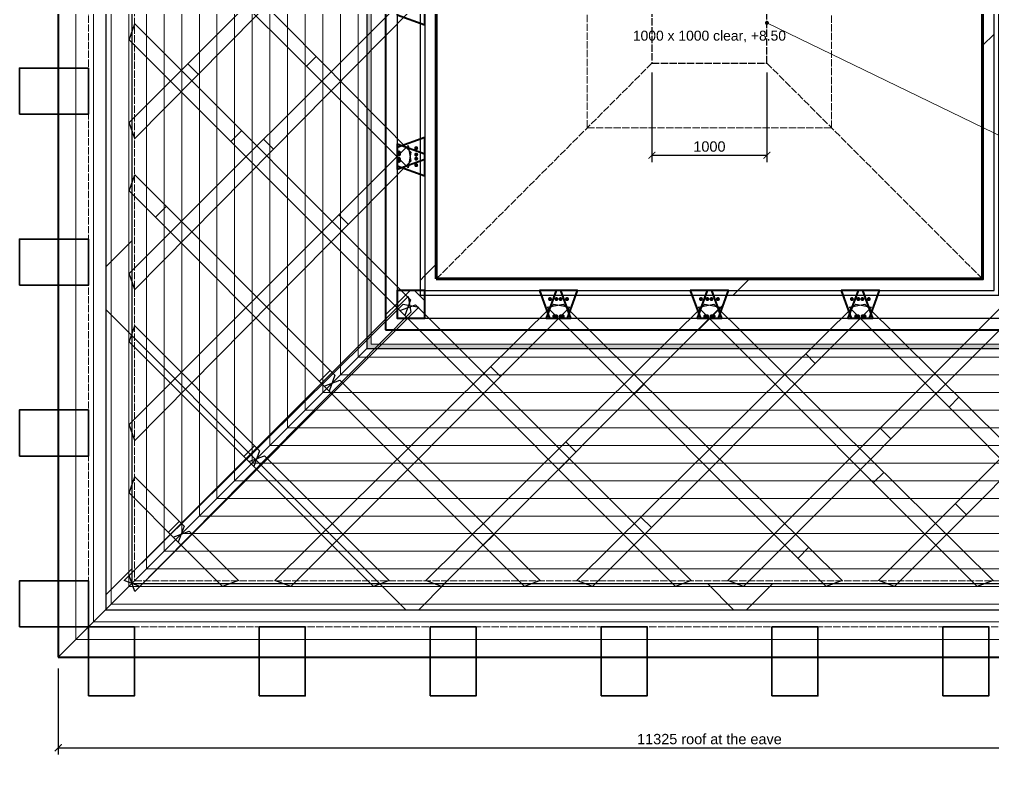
# Model space of a CAD drawing. Header units: millimetres. Extents: x 0 to 157867, y -2 to 14466.
# Drawn here: x 103487 to 111957, y -2 to 6613 of the extents above; entities that cross this region are included whole.
import ezdxf
from ezdxf.enums import TextEntityAlignment as Align

# ---------------------------------------------------------------- set-up
doc = ezdxf.new("R2010")
doc.units = ezdxf.units.MM
doc.linetypes.add('DASHED', pattern=[1.524, 1.27, -0.254])
for name, color, linetype, lineweight in [('ANNOTATION', 4, 'CONTINUOUS', 18), ('CLADDING', 7, 'Continuous', 9), ('DIMS', 3, 'CONTINUOUS', 18), ('HATCH-CAST', 7, 'CONTINUOUS', 9), ('HATCH-INSULATION', 7, 'Continuous', 9), ('HATCH-PRINTED', 7, 'CONTINUOUS', 9), ('HIDDEN-AXIS', 8, 'DASHED', 18), ('LINES', 7, 'CONTINUOUS', 25), ('OUTLINE-CUT', 7, 'CONTINUOUS', 50), ('OUTLINE-FINE', 7, 'CONTINUOUS', 25), ('TEXT', 7, 'CONTINUOUS', 18)]:
    doc.layers.add(name, color=color, linetype=linetype, lineweight=lineweight)
doc.styles.get("Standard").update_dxf_attribs({"font": 'arial.ttf'})
doc.dimstyles.new('PYR-1-50', dxfattribs={"dimscale": 50, "dimtxt": 1.8, "dimasz": 1.2, "dimexe": 1.2, "dimexo": 0.8, "dimgap": 0.6, "dimtad": 1, "dimdec": 0, "dimtxsty": 'Standard', "dimblk": 'ARCHTICK', "dimcen": 2.5, "dimclrd": 3, "dimclre": 3, "dimclrt": 7, "dimazin": 3, "dimtfac": 1, "dimtmove": 0, "dimatfit": 3})
pattern_1 = [(45, (0, 0), (-1425.35, 1425.35), [])]
pattern_2 = [(45, (0, 0), (-1425.35, 1425.35), []), (135, (0, 0), (-1425.35, -1425.35), [])]
pattern_3 = [(0, (0, 0), (442.9134, 885.827), [0, -885.827])]

# ---------------------------------------------------------------- blocks, each defined once
blk = doc.blocks.new('_ARCHTICK')
at = {"color": 0, "linetype": 'BYBLOCK', "const_width": 0.15}
blk.add_lwpolyline([(-0.5, -0.5), (0.5, 0.5)], dxfattribs=at)

msp = doc.modelspace()

# ---------------------------------------------------------------- hatches: boundary and pattern name
at = {"layer": 'ANNOTATION', "ltscale": 50}
h = msp.add_hatch(color=7, dxfattribs=at)
h.dxf.hatch_style = 1
edge = h.paths.add_edge_path()
edge.add_arc((109986.9, 6583.1), 17.5, 0, 360)
at = {"layer": 'CLADDING', "ltscale": 50}
h = msp.add_hatch(color=7, dxfattribs=at)
h.dxf.hatch_style = 1
h.paths.add_polyline_path([(112466.1, 9712.3), (112466.1, 3753.9), (106507.7, 3753.9), (106507.7, 9712.3)])
h.paths.add_polyline_path([(112428.6, 9674.8), (106545.2, 9674.8), (106545.2, 3791.4), (112428.6, 3791.4)])
at = {"layer": 'HATCH-CAST', "ltscale": 50}
h = msp.add_hatch(dxfattribs=at)
h.set_pattern_fill('ANSI37', scale=25.19685)
h.set_pattern_definition(pattern_2)
h.paths.add_polyline_path([(114736.9, 11983.1), (114736.9, 1483.1), (104236.9, 1483.1), (104236.9, 11983.1)])
h.paths.add_polyline_path([(104464.4, 7724.6), (104464.4, 7054.1), (104439.4, 7029.1), (104464.4, 6960.6), (104464.4, 6505.6), (104439.4, 6437.1), (104464.4, 6412.1), (104464.4, 5741.6), (104439.4, 5716.6), (104464.4, 5648.1), (104464.4, 5193.1), (104439.4, 5124.6), (104464.4, 5099.6), (104464.4, 4429.1), (104439.4, 4404.1), (104464.4, 4335.6), (104464.4, 3880.6), (104439.4, 3812.1), (104464.4, 3787.1), (104464.4, 3116.6), (104439.4, 3091.6), (104464.4, 3023.1), (104464.4, 2568.1), (104439.4, 2499.6), (104464.4, 2474.6), (104464.4, 1804.1), (104439.4, 1779.1), (104439.5, 1778.7), (104395.9, 1735.6), (104464.4, 1710.6), (104489.4, 1642.1), (104532.5, 1685.7), (104532.9, 1685.6), (104557.9, 1710.6), (105228.4, 1710.6), (105253.4, 1685.6), (105321.9, 1710.6), (105776.9, 1710.6), (105845.4, 1685.6), (105870.4, 1710.6), (106540.9, 1710.6), (106565.9, 1685.6), (106634.4, 1710.6), (107089.4, 1710.6), (107157.9, 1685.6), (107182.9, 1710.6), (107853.4, 1710.6), (107878.4, 1685.6), (107946.9, 1710.6), (108401.9, 1710.6), (108470.4, 1685.6), (108495.4, 1710.6), (109165.9, 1710.6), (109190.9, 1685.6), (109259.4, 1710.6), (109714.4, 1710.6), (109782.9, 1685.6), (109807.9, 1710.6), (110478.4, 1710.6), (110503.4, 1685.6), (110571.9, 1710.6), (111026.9, 1710.6), (111095.4, 1685.6), (111120.4, 1710.6), (111790.9, 1710.6), (111815.9, 1685.6), (111884.4, 1710.6), (112339.4, 1710.6), (112407.9, 1685.6), (112432.9, 1710.6), (113103.4, 1710.6), (113128.4, 1685.6), (113196.9, 1710.6), (113651.9, 1710.6), (113720.4, 1685.6), (113745.4, 1710.6), (114415.9, 1710.6), (114440.9, 1685.6), (114441.2, 1685.7), (114484.4, 1642.1), (114509.4, 1710.6), (114577.9, 1735.6), (114534.3, 1778.7), (114534.4, 1779.1), (114509.4, 1804.1), (114509.4, 2474.6), (114534.4, 2499.6), (114509.4, 2568.1), (114509.4, 3023.1), (114534.4, 3091.6), (114509.4, 3116.6), (114509.4, 3787.1), (114534.4, 3812.1), (114509.4, 3880.6), (114509.4, 4335.6), (114534.4, 4404.1), (114509.4, 4429.1), (114509.4, 5099.6), (114534.4, 5124.6), (114509.4, 5193.1), (114509.4, 5648.1), (114534.4, 5716.6), (114509.4, 5741.6), (114509.4, 6412.1), (114534.4, 6437.1), (114509.4, 6505.6), (114509.4, 6960.6), (114534.4, 7029.1), (114509.4, 7054.1), (114509.4, 7724.6), (114534.4, 7749.6), (114509.4, 7818.1), (114509.4, 8273.1), (114534.4, 8341.6), (114509.4, 8366.6), (114509.4, 9037.1), (114534.4, 9062.1), (114509.4, 9130.6), (114509.4, 9585.6), (114534.4, 9654.1), (114509.4, 9679.1), (114509.4, 10349.6), (114534.4, 10374.6), (114509.4, 10443.1), (114509.4, 10898.1), (114534.4, 10966.6), (114509.4, 10991.6), (114509.4, 11662.1), (114534.4, 11687.1), (114534.3, 11687.5), (114577.9, 11730.6), (114509.4, 11755.6), (114484.4, 11824.1), (114441.2, 11780.5), (114440.9, 11780.6), (114415.9, 11755.6), (113745.4, 11755.6), (113720.4, 11780.6), (113651.9, 11755.6), (113196.9, 11755.6), (113128.4, 11780.6), (113103.4, 11755.6), (112432.9, 11755.6), (112407.9, 11780.6), (112339.4, 11755.6), (111884.4, 11755.6), (111815.9, 11780.6), (111790.9, 11755.6), (111120.4, 11755.6), (111095.4, 11780.6), (111026.9, 11755.6), (110571.9, 11755.6), (110503.4, 11780.6), (110478.4, 11755.6), (109807.9, 11755.6), (109782.9, 11780.6), (109714.4, 11755.6), (109259.4, 11755.6), (109190.9, 11780.6), (109165.9, 11755.6), (108495.4, 11755.6), (108470.4, 11780.6), (108401.9, 11755.6), (107946.9, 11755.6), (107878.4, 11780.6), (107853.4, 11755.6), (107182.9, 11755.6), (107157.9, 11780.6), (107089.4, 11755.6), (106634.4, 11755.6), (106565.9, 11780.6), (106540.9, 11755.6), (105870.4, 11755.6), (105845.4, 11780.6), (105776.9, 11755.6), (105321.9, 11755.6), (105253.4, 11780.6), (105228.4, 11755.6), (104557.9, 11755.6), (104532.9, 11780.6), (104532.5, 11780.5), (104489.4, 11824.1), (104464.4, 11755.6), (104395.9, 11730.6), (104439.5, 11687.5), (104439.4, 11687.1), (104464.4, 11662.1), (104464.4, 10991.6), (104439.4, 10966.6), (104464.4, 10898.1), (104464.4, 10443.1), (104439.4, 10374.6), (104464.4, 10349.6), (104464.4, 9679.1), (104439.4, 9654.1), (104464.4, 9585.6), (104464.4, 9130.6), (104439.4, 9062.1), (104464.4, 9037.1), (104464.4, 8366.6), (104439.4, 8341.6), (104464.4, 8273.1), (104464.4, 7818.1), (104439.4, 7749.6)])
h = msp.add_hatch(dxfattribs=at)
h.set_pattern_fill('ANSI37', scale=25.19685)
h.set_pattern_definition(pattern_2)
h.paths.add_polyline_path([(104984, 6079.4), (104893.1, 6170.3), (106545.2, 7822.4), (106545.2, 7656.9)])
h = msp.add_hatch(dxfattribs=at)
h.set_pattern_fill('ANSI37', scale=25.19685)
h.set_pattern_definition(pattern_2)
h.paths.add_polyline_path([(105543.9, 6645.1), (105631, 6733.1), (106545.2, 5809.3), (106545.2, 5643.8)])
h = msp.add_hatch(dxfattribs=at)
h.set_pattern_fill('ANSI37', scale=25.19685)
h.set_pattern_definition(pattern_2)
h.paths.add_polyline_path([(107011.9, 6566.6), (106810.6, 6639.6), (107011.9, 6712.6)])
h = msp.add_hatch(dxfattribs=at)
h.set_pattern_fill('ANSI37', scale=25.19685)
h.set_pattern_definition(pattern_2)
h.paths.add_polyline_path([(104439.4, 6437.1), (104489.4, 6574.1), (106545.2, 4518.2), (106545.2, 4331.3)])
h = msp.add_hatch(dxfattribs=at)
h.set_pattern_fill('ANSI37', scale=25.19685)
h.set_pattern_definition(pattern_2)
h.paths.add_polyline_path([(106280.5, 6076.8), (106196.8, 6161.4), (106545.2, 6509.9), (106545.2, 6344.4)])
h = msp.add_hatch(dxfattribs=at)
h.set_pattern_fill('ANSI37', scale=25.19685)
h.set_pattern_definition(pattern_2)
h.paths.add_polyline_path([(104799.7, 6076.8), (104891, 5985.5), (104489.4, 5579.6), (104439.4, 5716.6)])
h = msp.add_hatch(dxfattribs=at)
h.set_pattern_fill('ANSI37', scale=25.19685)
h.set_pattern_definition(pattern_2)
h.paths.add_polyline_path([(106196.8, 5992.3), (105636.9, 5426.6), (105549.4, 5514.1), (106112.2, 6076.8)])
h = msp.add_hatch(dxfattribs=at)
h.set_pattern_fill('ANSI37', scale=25.19685)
h.set_pattern_definition(pattern_2)
h.paths.add_polyline_path([(107011.9, 5254.1), (106770.2, 5341.8), (106770.2, 5528.7), (107011.9, 5441.1)])
h = msp.add_hatch(dxfattribs=at)
h.set_pattern_fill('ANSI37', scale=25.19685)
h.set_pattern_definition(pattern_2)
h.paths.add_polyline_path([(106810.6, 5514.1), (107011.9, 5587), (107011.9, 5441.1)])
h = msp.add_hatch(dxfattribs=at)
h.set_pattern_fill('ANSI37', scale=25.19685)
h.set_pattern_definition(pattern_2)
h.paths.add_polyline_path([(105543.9, 5332.6), (104984, 4766.9), (104893.1, 4857.8), (105455.9, 5420.6)])
h = msp.add_hatch(dxfattribs=at)
h.set_pattern_fill('ANSI37', scale=25.19685)
h.set_pattern_definition(pattern_2)
h.paths.add_polyline_path([(106770.2, 5312.5), (106770.2, 5341.8), (106810.6, 5327.1)])
h = msp.add_hatch(dxfattribs=at)
h.set_pattern_fill('ANSI37', scale=25.19685)
h.set_pattern_definition(pattern_2)
h.paths.add_polyline_path([(104439.4, 5124.6), (104489.4, 5261.6), (106230.6, 3520.3), (106205.6, 3451.8), (106137.2, 3426.8), (106158.9, 3405.1)])
h = msp.add_hatch(dxfattribs=at)
h.set_pattern_fill('ANSI37', scale=25.19685)
h.set_pattern_definition(pattern_2)
h.paths.add_polyline_path([(106289.7, 4773.7), (106205.6, 4857.8), (106545.2, 5197.4), (106545.2, 5031.9)])
h = msp.add_hatch(dxfattribs=at)
h.set_pattern_fill('ANSI37', scale=25.19685)
h.set_pattern_definition(pattern_2)
h.paths.add_polyline_path([(104799.7, 4764.3), (104891, 4673), (104489.4, 4267.1), (104439.4, 4404.1)])
h = msp.add_hatch(dxfattribs=at)
h.set_pattern_fill('ANSI37', scale=25.19685)
h.set_pattern_definition(pattern_2)
h.paths.add_polyline_path([(106196.8, 4679.8), (105636.9, 4114.1), (105549.4, 4201.6), (106112.2, 4764.3)])
h = msp.add_hatch(dxfattribs=at)
h.set_pattern_fill('ANSI37', scale=25.19685)
h.set_pattern_definition(pattern_2)
h.paths.add_polyline_path([(106770.2, 4258.1), (107011.9, 4258.1), (107011.9, 4016.4), (106770.2, 4016.4)])
h = msp.add_hatch(dxfattribs=at)
h.set_pattern_fill('ANSI37', scale=25.19685)
h.set_pattern_definition(pattern_2)
h.paths.add_polyline_path([(108282.5, 4016.4), (108095.6, 4016.4), (108007.9, 4258.1), (108194.9, 4258.1)])
h = msp.add_hatch(dxfattribs=at)
h.set_pattern_fill('ANSI37', scale=25.19685)
h.set_pattern_definition(pattern_2)
h.paths.add_polyline_path([(108267.9, 4056.8), (108194.9, 4258.1), (108340.8, 4258.1)])
h = msp.add_hatch(dxfattribs=at)
h.set_pattern_fill('ANSI37', scale=25.19685)
h.set_pattern_definition(pattern_2)
h.paths.add_polyline_path([(109320.4, 4258.1), (109507.4, 4258.1), (109595, 4016.4), (109408.1, 4016.4)])
h = msp.add_hatch(dxfattribs=at)
h.set_pattern_fill('ANSI37', scale=25.19685)
h.set_pattern_definition(pattern_2)
h.paths.add_polyline_path([(109653.3, 4258.1), (109580.4, 4056.8), (109507.4, 4258.1)])
h = msp.add_hatch(dxfattribs=at)
h.set_pattern_fill('ANSI37', scale=25.19685)
h.set_pattern_definition(pattern_2)
h.paths.add_polyline_path([(110705.9, 4056.8), (110632.9, 4258.1), (110778.9, 4258.1)])
h = msp.add_hatch(dxfattribs=at)
h.set_pattern_fill('ANSI37', scale=25.19685)
h.set_pattern_definition(pattern_2)
h.paths.add_polyline_path([(110691.3, 4016.4), (110778.9, 4258.1), (110965.8, 4258.1), (110878.2, 4016.4)])
h = msp.add_hatch(dxfattribs=at)
h.set_pattern_fill('ANSI37', scale=25.19685)
h.set_pattern_definition(pattern_2)
h.paths.add_polyline_path([(105543.9, 4020.1), (104984, 3454.4), (104893.1, 3545.3), (105455.9, 4108.1)])
h = msp.add_hatch(dxfattribs=at)
h.set_pattern_fill('ANSI37', scale=25.19685)
h.set_pattern_definition(pattern_2)
h.paths.add_polyline_path([(108080.9, 4056.8), (108095.6, 4016.4), (108066.3, 4016.4)])
h = msp.add_hatch(dxfattribs=at)
h.set_pattern_fill('ANSI37', scale=25.19685)
h.set_pattern_definition(pattern_2)
h.paths.add_polyline_path([(109378.8, 4016.4), (109393.4, 4056.8), (109408.1, 4016.4)])
h = msp.add_hatch(dxfattribs=at)
h.set_pattern_fill('ANSI37', scale=25.19685)
h.set_pattern_definition(pattern_2)
h.paths.add_polyline_path([(110907.5, 4016.4), (110878.2, 4016.4), (110892.9, 4056.8)])
h = msp.add_hatch(dxfattribs=at)
h.set_pattern_fill('ANSI37', scale=25.19685)
h.set_pattern_definition(pattern_2)
h.paths.add_polyline_path([(104489.4, 3949.1), (105574.4, 2864.1), (105549.4, 2795.6), (105480.9, 2770.6), (104439.4, 3812.1)])
h = msp.add_hatch(dxfattribs=at)
h.set_pattern_fill('ANSI37', scale=25.19685)
h.set_pattern_definition(pattern_2)
h.paths.add_polyline_path([(106289.7, 3461.2), (106274.1, 3476.8), (106205.6, 3451.8), (106230.6, 3520.3), (106205.6, 3545.3), (106545.2, 3884.9), (106545.2, 3791.4), (106616.6, 3791.4)])
h = msp.add_hatch(dxfattribs=at)
h.set_pattern_fill('ANSI37', scale=25.19685)
h.set_pattern_definition(pattern_2)
h.paths.add_polyline_path([(106299.1, 3451.8), (106289.7, 3461.2), (106616.6, 3791.4), (106638.7, 3791.4)])
h = msp.add_hatch(dxfattribs=at)
h.set_pattern_fill('ANSI37', scale=25.19685)
h.set_pattern_definition(pattern_2)
h.paths.add_polyline_path([(109190.9, 1685.6), (107085.1, 3791.4), (107272, 3791.4), (109327.9, 1735.6)])
h = msp.add_hatch(dxfattribs=at)
h.set_pattern_fill('ANSI37', scale=25.19685)
h.set_pattern_definition(pattern_2)
h.paths.add_polyline_path([(107785.7, 3791.4), (107951.2, 3791.4), (107611.6, 3451.8), (107527.5, 3535.9)])
h = msp.add_hatch(dxfattribs=at)
h.set_pattern_fill('ANSI37', scale=25.19685)
h.set_pattern_definition(pattern_2)
h.paths.add_polyline_path([(108397.6, 3791.4), (108563.1, 3791.4), (110140.6, 2230.2), (110049.7, 2139.3)])
h = msp.add_hatch(dxfattribs=at)
h.set_pattern_fill('ANSI37', scale=25.19685)
h.set_pattern_definition(pattern_2)
h.paths.add_polyline_path([(109098.2, 3791.4), (109263.7, 3791.4), (108915.2, 3443), (108830.6, 3526.7)])
h = msp.add_hatch(dxfattribs=at)
h.set_pattern_fill('ANSI37', scale=25.19685)
h.set_pattern_definition(pattern_2)
h.paths.add_polyline_path([(110410.7, 3791.4), (110576.2, 3791.4), (109574.9, 2790.1), (109486.9, 2877.2)])
h = msp.add_hatch(dxfattribs=at)
h.set_pattern_fill('ANSI37', scale=25.19685)
h.set_pattern_definition(pattern_2)
h.paths.add_polyline_path([(111888.7, 3791.4), (109782.9, 1685.6), (109645.9, 1735.6), (111701.8, 3791.4)])
h = msp.add_hatch(dxfattribs=at)
h.set_pattern_fill('ANSI37', scale=25.19685)
h.set_pattern_definition(pattern_2)
h.paths.add_polyline_path([(109710.1, 3791.4), (109875.6, 3791.4), (110143.1, 3526.7), (110058.6, 3443)])
h = msp.add_hatch(dxfattribs=at)
h.set_pattern_fill('ANSI37', scale=25.19685)
h.set_pattern_definition(pattern_2)
h.paths.add_polyline_path([(111022.6, 3791.4), (111188.1, 3791.4), (111446.3, 3535.9), (111362.2, 3451.8)])
h = msp.add_hatch(dxfattribs=at)
h.set_pattern_fill('ANSI37', scale=25.19685)
h.set_pattern_definition(pattern_2)
h.paths.add_polyline_path([(107878.4, 1685.6), (106137.2, 3426.8), (106274.1, 3476.8), (108015.4, 1735.6)])
h = msp.add_hatch(dxfattribs=at)
h.set_pattern_fill('ANSI37', scale=25.19685)
h.set_pattern_definition(pattern_2)
h.paths.add_polyline_path([(112768.1, 3451.8), (112793.1, 3383.4), (111095.4, 1685.6), (110958.4, 1735.6), (112699.7, 3476.8)])
h = msp.add_hatch(dxfattribs=at)
h.set_pattern_fill('ANSI37', scale=25.19685)
h.set_pattern_definition(pattern_2)
h.paths.add_polyline_path([(104799.7, 3451.8), (104891, 3360.5), (104489.4, 2954.6), (104439.4, 3091.6)])
h = msp.add_hatch(dxfattribs=at)
h.set_pattern_fill('ANSI37', scale=25.19685)
h.set_pattern_definition(pattern_2)
h.paths.add_polyline_path([(105549.4, 2795.6), (105574.4, 2864.1), (105549.4, 2889.1), (106112.2, 3451.8), (106137.2, 3426.8), (106180.6, 3383.4), (106196.8, 3367.3), (105636.9, 2801.6), (105617.9, 2820.6)])
h = msp.add_hatch(dxfattribs=at)
h.set_pattern_fill('ANSI37', scale=25.19685)
h.set_pattern_definition(pattern_2)
h.paths.add_polyline_path([(107433.6, 3443), (107518.1, 3358.4), (106955.4, 2795.6), (106867.9, 2883.1)])
h = msp.add_hatch(dxfattribs=at)
h.set_pattern_fill('ANSI37', scale=25.19685)
h.set_pattern_definition(pattern_2)
h.paths.add_polyline_path([(108746.1, 3443), (108830.6, 3358.4), (108267.9, 2795.6), (108180.4, 2883.1)])
h = msp.add_hatch(dxfattribs=at)
h.set_pattern_fill('ANSI37', scale=25.19685)
h.set_pattern_definition(pattern_2)
h.paths.add_polyline_path([(110143.1, 3358.4), (110227.7, 3443), (110793.4, 2883.1), (110705.9, 2795.6)])
h = msp.add_hatch(dxfattribs=at)
h.set_pattern_fill('ANSI37', scale=25.19685)
h.set_pattern_definition(pattern_2)
h.paths.add_polyline_path([(111455.6, 3358.4), (111540.2, 3443), (112105.9, 2883.1), (112018.4, 2795.6)])
h = msp.add_hatch(dxfattribs=at)
h.set_pattern_fill('ANSI37', scale=25.19685)
h.set_pattern_definition(pattern_2)
h.paths.add_polyline_path([(105642.9, 2795.6), (105636.9, 2801.6), (106196.8, 3367.3), (106205.6, 3358.4)])
h = msp.add_hatch(dxfattribs=at)
h.set_pattern_fill('ANSI37', scale=25.19685)
h.set_pattern_definition(pattern_2)
h.paths.add_polyline_path([(105524.4, 2727.1), (105543.9, 2707.6), (104984, 2141.9), (104961.6, 2164.3), (104893.1, 2139.3), (104918.1, 2207.8), (104893.1, 2232.8), (105455.9, 2795.6), (105480.9, 2770.6)])
h = msp.add_hatch(dxfattribs=at)
h.set_pattern_fill('ANSI37', scale=25.19685)
h.set_pattern_definition(pattern_2)
h.paths.add_polyline_path([(106565.9, 1685.6), (105480.9, 2770.6), (105617.9, 2820.6), (106702.9, 1735.6)])
h = msp.add_hatch(dxfattribs=at)
h.set_pattern_fill('ANSI37', scale=25.19685)
h.set_pattern_definition(pattern_2)
h.paths.add_polyline_path([(106773.9, 2790.1), (106861.9, 2702.1), (106299.1, 2139.3), (106208.2, 2230.2)])
h = msp.add_hatch(dxfattribs=at)
h.set_pattern_fill('ANSI37', scale=25.19685)
h.set_pattern_definition(pattern_2)
h.paths.add_polyline_path([(108086.4, 2790.1), (108174.4, 2702.1), (107611.6, 2139.3), (107520.7, 2230.2)])
h = msp.add_hatch(dxfattribs=at)
h.set_pattern_fill('ANSI37', scale=25.19685)
h.set_pattern_definition(pattern_2)
h.paths.add_polyline_path([(109398.9, 2790.1), (109486.9, 2702.1), (108924.1, 2139.3), (108833.2, 2230.2)])
h = msp.add_hatch(dxfattribs=at)
h.set_pattern_fill('ANSI37', scale=25.19685)
h.set_pattern_definition(pattern_2)
h.paths.add_polyline_path([(110799.4, 2702.1), (110887.4, 2790.1), (111453.1, 2230.2), (111362.2, 2139.3)])
h = msp.add_hatch(dxfattribs=at)
h.set_pattern_fill('ANSI37', scale=25.19685)
h.set_pattern_definition(pattern_2)
h.paths.add_polyline_path([(104893.1, 2139.3), (104824.7, 2114.3), (104439.4, 2499.6), (104489.4, 2636.6), (104918.1, 2207.8)])
h = msp.add_hatch(dxfattribs=at)
h.set_pattern_fill('ANSI37', scale=25.19685)
h.set_pattern_definition(pattern_2)
h.paths.add_polyline_path([(104986.6, 2139.3), (104984, 2141.9), (105543.9, 2707.6), (105549.4, 2702.1)])
h = msp.add_hatch(dxfattribs=at)
h.set_pattern_fill('ANSI37', scale=25.19685)
h.set_pattern_definition(pattern_2)
h.paths.add_polyline_path([(104489.4, 1642.1), (104439.4, 1779.1), (104799.7, 2139.3), (104824.7, 2114.3), (104868.1, 2070.9), (104891, 2048)])
h = msp.add_hatch(dxfattribs=at)
h.set_pattern_fill('ANSI37', scale=25.19685)
h.set_pattern_definition(pattern_2)
h.paths.add_polyline_path([(105253.4, 1685.6), (104824.7, 2114.3), (104961.6, 2164.3), (105390.4, 1735.6)])
h = msp.add_hatch(dxfattribs=at)
h.set_pattern_fill('ANSI37', scale=25.19685)
h.set_pattern_definition(pattern_2)
h.paths.add_polyline_path([(105708.4, 1735.6), (106114.3, 2137.3), (106205.6, 2045.9), (105845.4, 1685.6)])
h = msp.add_hatch(dxfattribs=at)
h.set_pattern_fill('ANSI37', scale=25.19685)
h.set_pattern_definition(pattern_2)
h.paths.add_polyline_path([(107020.9, 1735.6), (107426.8, 2137.3), (107518.1, 2045.9), (107157.9, 1685.6)])
h = msp.add_hatch(dxfattribs=at)
h.set_pattern_fill('ANSI37', scale=25.19685)
h.set_pattern_definition(pattern_2)
h.paths.add_polyline_path([(108333.4, 1735.6), (108739.3, 2137.3), (108830.6, 2045.9), (108470.4, 1685.6)])
h = msp.add_hatch(dxfattribs=at)
h.set_pattern_fill('ANSI37', scale=25.19685)
h.set_pattern_definition(pattern_2)
h.paths.add_polyline_path([(110503.4, 1685.6), (110143.1, 2045.9), (110234.5, 2137.3), (110640.4, 1735.6)])
h = msp.add_hatch(dxfattribs=at)
h.set_pattern_fill('ANSI37', scale=25.19685)
h.set_pattern_definition(pattern_2)
h.paths.add_polyline_path([(111815.9, 1685.6), (111455.6, 2045.9), (111547, 2137.3), (111952.9, 1735.6)])
h = msp.add_hatch(dxfattribs=at)
h.set_pattern_fill('ANSI37', scale=25.19685)
h.set_pattern_definition(pattern_2)
h.paths.add_polyline_path([(104532.9, 1685.6), (104532.5, 1685.7), (104891, 2048), (104893.1, 2045.9)])
h = msp.add_hatch(dxfattribs=at)
h.set_pattern_fill('ANSI37', scale=25.19685)
h.set_pattern_definition(pattern_2)
h.paths.add_polyline_path([(104464.4, 1710.6), (104395.9, 1735.6), (104439.5, 1778.7)])
at = {"layer": 'HATCH-INSULATION', "ltscale": 50}
h = msp.add_hatch(dxfattribs=at)
h.set_pattern_fill('DOTS', scale=23.622047)
h.set_pattern_definition(pattern_3)
h.paths.add_polyline_path([(106545.2, 9674.8), (112428.6, 9674.8), (112428.6, 3791.4), (106545.2, 3791.4)])
h.paths.add_polyline_path([(112303.6, 3916.4), (112303.6, 9549.8), (106670.2, 9549.8), (106670.2, 3916.4)])
h = msp.add_hatch(dxfattribs=at)
h.set_pattern_fill('DOTS', scale=23.622047)
h.set_pattern_definition(pattern_3)
h.paths.add_polyline_path([(106770.2, 5528.7), (106770.2, 6625), (106810.6, 6639.6), (106970.2, 6581.8), (106970.2, 5571.9), (106810.6, 5514.1)])
h = msp.add_hatch(dxfattribs=at)
h.set_pattern_fill('DOTS', scale=23.622047)
h.set_pattern_definition(pattern_3)
h.paths.add_polyline_path([(106970.2, 4258.1), (106770.2, 4258.1), (106770.2, 5312.5), (106810.6, 5327.1), (106970.2, 5269.3)])
h = msp.add_hatch(dxfattribs=at)
h.set_pattern_fill('DOTS', scale=23.622047)
h.set_pattern_definition(pattern_3)
h.paths.add_polyline_path([(107011.9, 4016.4), (107011.9, 4216.4), (108023.1, 4216.4), (108080.9, 4056.8), (108066.3, 4016.4)])
h = msp.add_hatch(dxfattribs=at)
h.set_pattern_fill('DOTS', scale=23.622047)
h.set_pattern_definition(pattern_3)
h.paths.add_polyline_path([(108282.5, 4016.4), (108267.9, 4056.8), (108325.7, 4216.4), (109335.6, 4216.4), (109393.4, 4056.8), (109378.8, 4016.4)])
h = msp.add_hatch(dxfattribs=at)
h.set_pattern_fill('DOTS', scale=23.622047)
h.set_pattern_definition(pattern_3)
h.paths.add_polyline_path([(110691.3, 4016.4), (109595, 4016.4), (109580.4, 4056.8), (109638.2, 4216.4), (110648.1, 4216.4), (110705.9, 4056.8)])
h = msp.add_hatch(dxfattribs=at)
h.set_pattern_fill('DOTS', scale=23.622047)
h.set_pattern_definition(pattern_3)
h.paths.add_polyline_path([(111961.9, 4016.4), (110907.5, 4016.4), (110892.9, 4056.8), (110950.7, 4216.4), (111961.9, 4216.4)])
at = {"layer": 'HATCH-PRINTED', "ltscale": 50}
h = msp.add_hatch(dxfattribs=at)
h.set_pattern_fill('ANSI31', scale=25.19685)
h.set_pattern_definition(pattern_1)
h.paths.add_polyline_path([(106670.2, 3916.4), (106670.2, 9549.8), (112303.6, 9549.8), (112303.6, 3916.4)])
h.paths.add_polyline_path([(110691.3, 9449.8), (109595, 9449.8), (109565.7, 9449.8), (109408.1, 9449.8), (109378.8, 9449.8), (108282.5, 9449.8), (108253.2, 9449.8), (108095.6, 9449.8), (108066.3, 9449.8), (107011.9, 9449.8), (106770.2, 9449.8), (106770.2, 9208.1), (106770.2, 8153.7), (106770.2, 8124.4), (106770.2, 7966.8), (106770.2, 7937.5), (106770.2, 6841.2), (106770.2, 6811.9), (106770.2, 6654.3), (106770.2, 6625), (106770.2, 5528.7), (106770.2, 5499.4), (106770.2, 5341.8), (106770.2, 5312.5), (106770.2, 4258.1), (106770.2, 4016.4), (107011.9, 4016.4), (108066.3, 4016.4), (108095.6, 4016.4), (108253.2, 4016.4), (108282.5, 4016.4), (109378.8, 4016.4), (109408.1, 4016.4), (109565.7, 4016.4), (109595, 4016.4), (110691.3, 4016.4), (110720.6, 4016.4), (110878.2, 4016.4), (110907.5, 4016.4), (111961.9, 4016.4), (112203.6, 4016.4), (112203.6, 4258.1), (112203.6, 5312.5), (112203.6, 5341.8), (112203.6, 5499.4), (112203.6, 5528.7), (112203.6, 6625), (112203.6, 6654.3), (112203.6, 6811.9), (112203.6, 6841.2), (112203.6, 7937.5), (112203.6, 7966.8), (112203.6, 8124.4), (112203.6, 8153.7), (112203.6, 9208.1), (112203.6, 9449.8), (111961.9, 9449.8), (110907.5, 9449.8), (110878.2, 9449.8), (110720.6, 9449.8)])
h = msp.add_hatch(dxfattribs=at)
h.set_pattern_fill('ANSI31', scale=25.19685)
h.set_pattern_definition(pattern_1)
h.paths.add_polyline_path([(111961.9, 8025.1), (111961.9, 7879.1), (111961.9, 6899.5), (111961.9, 6753.6), (111961.9, 6712.6), (111961.9, 6566.6), (111961.9, 5587), (111961.9, 5441.1), (111961.9, 5400.1), (111961.9, 5254.1), (111961.9, 4258.1), (110965.8, 4258.1), (110819.9, 4258.1), (110778.9, 4258.1), (110632.9, 4258.1), (109653.3, 4258.1), (109507.4, 4258.1), (109466.4, 4258.1), (109320.4, 4258.1), (108340.8, 4258.1), (108194.9, 4258.1), (108153.9, 4258.1), (108007.9, 4258.1), (107011.9, 4258.1), (107011.9, 5254.1), (107011.9, 5400.1), (107011.9, 5441.1), (107011.9, 5587), (107011.9, 6566.6), (107011.9, 6712.6), (107011.9, 6753.6), (107011.9, 6899.5), (107011.9, 7879.1), (107011.9, 8025.1), (107011.9, 8066.1), (107011.9, 8212), (107011.9, 9208.1), (108007.9, 9208.1), (108153.9, 9208.1), (108194.9, 9208.1), (108340.8, 9208.1), (109320.4, 9208.1), (109466.4, 9208.1), (109507.4, 9208.1), (109653.3, 9208.1), (110632.9, 9208.1), (110778.9, 9208.1), (110819.9, 9208.1), (110965.8, 9208.1), (111961.9, 9208.1), (111961.9, 8212), (111961.9, 8066.1)])
h.paths.add_polyline_path([(111861.9, 4358.1), (111861.9, 9108.1), (107111.9, 9108.1), (107111.9, 4358.1)])
h = msp.add_hatch(dxfattribs=at)
h.set_pattern_fill('ANSI31', scale=25.19685)
h.set_pattern_definition(pattern_1)
h.paths.add_polyline_path([(107011.9, 6566.6), (107011.9, 5587), (106970.2, 5571.9), (106970.2, 6581.8)])
h = msp.add_hatch(dxfattribs=at)
h.set_pattern_fill('ANSI31', scale=25.19685)
h.set_pattern_definition(pattern_1)
h.paths.add_polyline_path([(103486.9, 5790.2), (103486.9, 6190.2), (103824.4, 6190.2), (103824.4, 5790.2)])
h = msp.add_hatch(dxfattribs=at)
h.set_pattern_fill('ANSI31', scale=25.19685)
h.set_pattern_definition(pattern_1)
h.paths.add_polyline_path([(107011.9, 5254.1), (107011.9, 4258.1), (106970.2, 4258.1), (106970.2, 5269.3)])
h = msp.add_hatch(dxfattribs=at)
h.set_pattern_fill('ANSI31', scale=25.19685)
h.set_pattern_definition(pattern_1)
h.paths.add_polyline_path([(103486.9, 4304.5), (103486.9, 4704.5), (103824.4, 4704.5), (103824.4, 4304.5)])
h = msp.add_hatch(dxfattribs=at)
h.set_pattern_fill('ANSI31', scale=25.19685)
h.set_pattern_definition(pattern_1)
h.paths.add_polyline_path([(107011.9, 4258.1), (108007.9, 4258.1), (108023.1, 4216.4), (107011.9, 4216.4)])
h = msp.add_hatch(dxfattribs=at)
h.set_pattern_fill('ANSI31', scale=25.19685)
h.set_pattern_definition(pattern_1)
h.paths.add_polyline_path([(109320.4, 4258.1), (109335.6, 4216.4), (108325.7, 4216.4), (108340.8, 4258.1)])
h = msp.add_hatch(dxfattribs=at)
h.set_pattern_fill('ANSI31', scale=25.19685)
h.set_pattern_definition(pattern_1)
h.paths.add_polyline_path([(110648.1, 4216.4), (109638.2, 4216.4), (109653.3, 4258.1), (110632.9, 4258.1)])
h = msp.add_hatch(dxfattribs=at)
h.set_pattern_fill('ANSI31', scale=25.19685)
h.set_pattern_definition(pattern_1)
h.paths.add_polyline_path([(111961.9, 4216.4), (110950.7, 4216.4), (110965.8, 4258.1), (111961.9, 4258.1)])
h = msp.add_hatch(dxfattribs=at)
h.set_pattern_fill('ANSI31', scale=25.19685)
h.set_pattern_definition(pattern_1)
h.paths.add_polyline_path([(103486.9, 2818.8), (103486.9, 3218.8), (103824.4, 3218.8), (103824.4, 2818.8)])
h = msp.add_hatch(dxfattribs=at)
h.set_pattern_fill('ANSI31', scale=25.19685)
h.set_pattern_definition(pattern_1)
h.paths.add_polyline_path([(103486.9, 1333.1), (103486.9, 1733.1), (103824.4, 1733.1), (103824.4, 1333.1)])
h = msp.add_hatch(dxfattribs=at)
h.set_pattern_fill('ANSI31', scale=25.19685)
h.set_pattern_definition(pattern_1)
h.paths.add_polyline_path([(104486.9, 1070.6), (104486.9, 733.1), (104086.9, 733.1), (104086.9, 1070.6)])
h = msp.add_hatch(dxfattribs=at)
h.set_pattern_fill('ANSI31', scale=25.19685)
h.set_pattern_definition(pattern_1)
h.paths.add_polyline_path([(105972.6, 1070.6), (105972.6, 733.1), (105572.6, 733.1), (105572.6, 1070.6)])
h = msp.add_hatch(dxfattribs=at)
h.set_pattern_fill('ANSI31', scale=25.19685)
h.set_pattern_definition(pattern_1)
h.paths.add_polyline_path([(107458.3, 1070.6), (107458.3, 733.1), (107058.3, 733.1), (107058.3, 1070.6)])
h = msp.add_hatch(dxfattribs=at)
h.set_pattern_fill('ANSI31', scale=25.19685)
h.set_pattern_definition(pattern_1)
h.paths.add_polyline_path([(108944, 1070.6), (108944, 733.1), (108544, 733.1), (108544, 1070.6)])
h = msp.add_hatch(dxfattribs=at)
h.set_pattern_fill('ANSI31', scale=25.19685)
h.set_pattern_definition(pattern_1)
h.paths.add_polyline_path([(110429.7, 1070.6), (110429.7, 733.1), (110029.7, 733.1), (110029.7, 1070.6)])
h = msp.add_hatch(dxfattribs=at)
h.set_pattern_fill('ANSI31', scale=25.19685)
h.set_pattern_definition(pattern_1)
h.paths.add_polyline_path([(111915.5, 1070.6), (111915.5, 733.1), (111515.5, 733.1), (111515.5, 1070.6)])
at = {"layer": 'LINES', "ltscale": 50}
h = msp.add_hatch(color=7, dxfattribs=at)
h.dxf.hatch_style = 1
edge = h.paths.add_edge_path()
edge.add_arc((106936.9, 5494.4), 17.5, 0, 360)
h = msp.add_hatch(color=7, dxfattribs=at)
h.dxf.hatch_style = 1
edge = h.paths.add_edge_path()
edge.add_arc((106786.9, 5457.2), 17.5, 0, 360)
h = msp.add_hatch(color=7, dxfattribs=at)
h.dxf.hatch_style = 1
edge = h.paths.add_edge_path()
edge.add_arc((106786.9, 5440), 17.5, 0, 360)
h = msp.add_hatch(color=7, dxfattribs=at)
h.dxf.hatch_style = 1
edge = h.paths.add_edge_path()
edge.add_arc((106936.9, 5438.4), 17.5, 0, 360)
h = msp.add_hatch(color=7, dxfattribs=at)
h.dxf.hatch_style = 1
edge = h.paths.add_edge_path()
edge.add_arc((106786.9, 5401.2), 17.5, 0, 360)
h = msp.add_hatch(color=7, dxfattribs=at)
h.dxf.hatch_style = 1
edge = h.paths.add_edge_path()
edge.add_arc((106786.9, 5384), 17.5, 0, 360)
h = msp.add_hatch(color=7, dxfattribs=at)
h.dxf.hatch_style = 1
edge = h.paths.add_edge_path()
edge.add_arc((106936.9, 5402.8), 17.5, 0, 360)
h = msp.add_hatch(color=7, dxfattribs=at)
h.dxf.hatch_style = 1
edge = h.paths.add_edge_path()
edge.add_arc((106936.9, 5346.8), 17.5, 0, 360)
h = msp.add_hatch(color=7, dxfattribs=at)
h.dxf.hatch_style = 1
edge = h.paths.add_edge_path()
edge.add_arc((108100.6, 4183.1), 17.5, 0, 360)
h = msp.add_hatch(color=7, dxfattribs=at)
h.dxf.hatch_style = 1
edge = h.paths.add_edge_path()
edge.add_arc((108156.6, 4183.1), 17.5, 0, 360)
h = msp.add_hatch(color=7, dxfattribs=at)
h.dxf.hatch_style = 1
edge = h.paths.add_edge_path()
edge.add_arc((108192.2, 4183.1), 17.5, 0, 360)
h = msp.add_hatch(color=7, dxfattribs=at)
h.dxf.hatch_style = 1
edge = h.paths.add_edge_path()
edge.add_arc((108248.2, 4183.1), 17.5, 0, 360)
h = msp.add_hatch(color=7, dxfattribs=at)
h.dxf.hatch_style = 1
edge = h.paths.add_edge_path()
edge.add_arc((109413.1, 4183.1), 17.5, 0, 360)
h = msp.add_hatch(color=7, dxfattribs=at)
h.dxf.hatch_style = 1
edge = h.paths.add_edge_path()
edge.add_arc((109469.1, 4183.1), 17.5, 0, 360)
h = msp.add_hatch(color=7, dxfattribs=at)
h.dxf.hatch_style = 1
edge = h.paths.add_edge_path()
edge.add_arc((109504.7, 4183.1), 17.5, 0, 360)
h = msp.add_hatch(color=7, dxfattribs=at)
h.dxf.hatch_style = 1
edge = h.paths.add_edge_path()
edge.add_arc((109560.7, 4183.1), 17.5, 0, 360)
h = msp.add_hatch(color=7, dxfattribs=at)
h.dxf.hatch_style = 1
edge = h.paths.add_edge_path()
edge.add_arc((110725.6, 4183.1), 17.5, 0, 360)
h = msp.add_hatch(color=7, dxfattribs=at)
h.dxf.hatch_style = 1
edge = h.paths.add_edge_path()
edge.add_arc((110781.6, 4183.1), 17.5, 0, 360)
h = msp.add_hatch(color=7, dxfattribs=at)
h.dxf.hatch_style = 1
edge = h.paths.add_edge_path()
edge.add_arc((110817.2, 4183.1), 17.5, 0, 360)
h = msp.add_hatch(color=7, dxfattribs=at)
h.dxf.hatch_style = 1
edge = h.paths.add_edge_path()
edge.add_arc((110873.2, 4183.1), 17.5, 0, 360)
h = msp.add_hatch(color=7, dxfattribs=at)
h.dxf.hatch_style = 1
edge = h.paths.add_edge_path()
edge.add_arc((108137.8, 4033.1), 17.5, 0, 360)
h = msp.add_hatch(color=7, dxfattribs=at)
h.dxf.hatch_style = 1
edge = h.paths.add_edge_path()
edge.add_arc((108155, 4033.1), 17.5, 0, 360)
h = msp.add_hatch(color=7, dxfattribs=at)
h.dxf.hatch_style = 1
edge = h.paths.add_edge_path()
edge.add_arc((108193.8, 4033.1), 17.5, 0, 360)
h = msp.add_hatch(color=7, dxfattribs=at)
h.dxf.hatch_style = 1
edge = h.paths.add_edge_path()
edge.add_arc((108211, 4033.1), 17.5, 0, 360)
h = msp.add_hatch(color=7, dxfattribs=at)
h.dxf.hatch_style = 1
edge = h.paths.add_edge_path()
edge.add_arc((109450.3, 4033.1), 17.5, 0, 360)
h = msp.add_hatch(color=7, dxfattribs=at)
h.dxf.hatch_style = 1
edge = h.paths.add_edge_path()
edge.add_arc((109467.5, 4033.1), 17.5, 0, 360)
h = msp.add_hatch(color=7, dxfattribs=at)
h.dxf.hatch_style = 1
edge = h.paths.add_edge_path()
edge.add_arc((109506.3, 4033.1), 17.5, 0, 360)
h = msp.add_hatch(color=7, dxfattribs=at)
h.dxf.hatch_style = 1
edge = h.paths.add_edge_path()
edge.add_arc((109523.5, 4033.1), 17.5, 0, 360)
h = msp.add_hatch(color=7, dxfattribs=at)
h.dxf.hatch_style = 1
edge = h.paths.add_edge_path()
edge.add_arc((110762.8, 4033.1), 17.5, 0, 360)
h = msp.add_hatch(color=7, dxfattribs=at)
h.dxf.hatch_style = 1
edge = h.paths.add_edge_path()
edge.add_arc((110780, 4033.1), 17.5, 0, 360)
h = msp.add_hatch(color=7, dxfattribs=at)
h.dxf.hatch_style = 1
edge = h.paths.add_edge_path()
edge.add_arc((110818.8, 4033.1), 17.5, 0, 360)
h = msp.add_hatch(color=7, dxfattribs=at)
h.dxf.hatch_style = 1
edge = h.paths.add_edge_path()
edge.add_arc((110836, 4033.1), 17.5, 0, 360)

# ---------------------------------------------------------------- linework, layer by layer
at = {"layer": 'ANNOTATION', "lineweight": 20, "ltscale": 50}
msp.add_lwpolyline([(116486.9, 3433.1), (109986.9, 6583.1)], dxfattribs=at)
at = {"layer": 'HIDDEN-AXIS', "linetype": 'DASHED', "lineweight": 15, "ltscale": 50}
for points in [[(104086.9, 1333.1), (114886.9, 1333.1), (114886.9, 12133.1), (104086.9, 12133.1), (104086.9, 1333.1)], [(104486.9, 1733.1), (114486.9, 1733.1), (114486.9, 11733.1), (104486.9, 11733.1), (104486.9, 1733.1)], [(108424.4, 5670.6), (110549.4, 5670.6), (110549.4, 7795.6), (108424.4, 7795.6), (108424.4, 5670.6)]]:
    msp.add_lwpolyline(points, dxfattribs=at)
at = {"layer": 'HIDDEN-AXIS', "linetype": 'DASHED', "lineweight": 25, "ltscale": 50}
msp.add_lwpolyline([(108986.9, 6233.1), (109986.9, 6233.1), (109986.9, 7233.1), (108986.9, 7233.1), (108986.9, 6233.1)], dxfattribs=at)
at = {"layer": 'HIDDEN-AXIS', "linetype": 'DASHED', "lineweight": 20, "ltscale": 50}
for points in [[(107111.9, 4358.1), (108986.9, 6233.1)], [(111861.9, 4358.1), (109986.9, 6233.1)]]:
    msp.add_lwpolyline(points, dxfattribs=at)
at = {"layer": 'LINES', "lineweight": 35, "ltscale": 50}
msp.add_lwpolyline([(103824.4, 1070.6), (106507.7, 3753.9)], dxfattribs=at)
at = {"layer": 'OUTLINE-CUT', "lineweight": 40, "ltscale": 50}
for points in [[(103824.4, 1070.6), (115149.4, 1070.6), (115149.4, 12395.6), (103824.4, 12395.6)], [(106670.2, 3916.4), (112303.6, 3916.4), (112303.6, 9549.8), (106670.2, 9549.8)], [(107011.9, 6753.6), (106770.2, 6841.2), (106770.2, 6654.3), (107011.9, 6566.7)], [(107011.9, 5587), (106770.2, 5499.4), (106770.2, 5312.5), (107011.9, 5400.1)], [(107011.9, 5441.1), (106770.2, 5528.7), (106770.2, 5341.8), (107011.9, 5254.2)], [(107011.9, 4258.1), (106770.2, 4258.1), (106770.2, 4016.4), (107011.9, 4016.4)], [(108008, 4258.1), (108095.6, 4016.4), (108282.5, 4016.4), (108194.9, 4258.1)], [(108153.9, 4258.1), (108066.3, 4016.4), (108253.2, 4016.4), (108340.8, 4258.1)], [(109320.5, 4258.1), (109408.1, 4016.4), (109595, 4016.4), (109507.4, 4258.1)], [(109466.4, 4258.1), (109378.8, 4016.4), (109565.7, 4016.4), (109653.3, 4258.1)], [(110633, 4258.1), (110720.6, 4016.4), (110907.5, 4016.4), (110819.9, 4258.1)], [(110778.9, 4258.1), (110691.3, 4016.4), (110878.2, 4016.4), (110965.8, 4258.1)]]:
    msp.add_lwpolyline(points, close=True, dxfattribs=at)
at = {"layer": 'OUTLINE-CUT', "lineweight": 60, "ltscale": 50}
msp.add_lwpolyline([(107111.9, 4358.1), (111861.9, 4358.1), (111861.9, 9108.1), (107111.9, 9108.1)], close=True, dxfattribs=at)
at = {"layer": 'OUTLINE-FINE', "lineweight": 0, "ltscale": 50}
for points in [[(103977.7, 1223.9), (114996.1, 1223.9), (114996.1, 12242.3), (103977.7, 12242.3)], [(104131.1, 1377.3), (114842.7, 1377.3), (114842.7, 12088.9), (104131.1, 12088.9)], [(104284.4, 1530.6), (114689.4, 1530.6), (114689.4, 11935.6), (104284.4, 11935.6)], [(104437.7, 1683.9), (114536.1, 1683.9), (114536.1, 11782.3), (104437.7, 11782.3)], [(104591.1, 1837.3), (114382.7, 1837.3), (114382.7, 11628.9), (104591.1, 11628.9)], [(104744.4, 1990.6), (114229.4, 1990.6), (114229.4, 11475.6), (104744.4, 11475.6)], [(104897.7, 2143.9), (114076.1, 2143.9), (114076.1, 11322.3), (104897.7, 11322.3)], [(105051.1, 2297.3), (113922.7, 2297.3), (113922.7, 11168.9), (105051.1, 11168.9)], [(105204.4, 2450.6), (113769.4, 2450.6), (113769.4, 11015.6), (105204.4, 11015.6)], [(105357.7, 2603.9), (113616.1, 2603.9), (113616.1, 10862.3), (105357.7, 10862.3)], [(105511.1, 2757.3), (113462.7, 2757.3), (113462.7, 10708.9), (105511.1, 10708.9)], [(105664.4, 2910.6), (113309.4, 2910.6), (113309.4, 10555.6), (105664.4, 10555.6)], [(105817.7, 3063.9), (113156.1, 3063.9), (113156.1, 10402.3), (105817.7, 10402.3)], [(105971.1, 3217.3), (113002.7, 3217.3), (113002.7, 10248.9), (105971.1, 10248.9)], [(106124.4, 3370.6), (112849.4, 3370.6), (112849.4, 10095.6), (106124.4, 10095.6)], [(106277.7, 3523.9), (112696.1, 3523.9), (112696.1, 9942.3), (106277.7, 9942.3)], [(106431.1, 3677.3), (112542.7, 3677.3), (112542.7, 9788.9), (106431.1, 9788.9)]]:
    msp.add_lwpolyline(points, close=True, dxfattribs=at)
at = {"layer": 'OUTLINE-FINE', "lineweight": 30, "ltscale": 50}
for points in [[(104236.9, 1483.1), (114736.9, 1483.1), (114736.9, 11983.1), (104236.9, 11983.1)], [(104464.4, 1710.6), (114509.4, 1710.6), (114509.4, 11755.6), (104464.4, 11755.6)], [(106507.7, 3753.9), (112466.1, 3753.9), (112466.1, 9712.3), (106507.7, 9712.3)], [(106770.2, 4016.4), (112203.6, 4016.4), (112203.6, 9449.8), (106770.2, 9449.8)], [(104439.4, 5716.6), (106866.1, 8143.2), (106891.1, 8006.3), (104489.4, 5579.6)], [(104489.4, 7886.6), (106891.1, 5459.9), (106866.1, 5323), (104439.4, 7749.6)], [(104439.4, 4404.1), (106866.1, 6830.7), (106891.1, 6693.8), (104489.4, 4267.1)], [(104489.4, 6574.1), (106886.9, 4176.6), (106836.9, 4039.6), (104439.4, 6437.1)], [(104439.4, 3091.6), (106866.1, 5518.2), (106891.1, 5381.3), (104489.4, 2954.6)], [(104489.4, 5261.6), (106230.6, 3520.3), (106180.7, 3383.4), (104439.4, 5124.6)], [(104439.4, 1779.1), (106866.1, 4205.7), (106891.1, 4068.8), (104489.4, 1642.1)], [(104395.9, 1735.6), (106822.6, 4137.3), (106959.5, 4112.3), (104532.9, 1685.6)], [(105708.4, 1735.6), (108135.1, 4137.3), (108272, 4112.3), (105845.4, 1685.6)], [(109190.9, 1685.6), (106793.4, 4083.1), (106930.4, 4133.1), (109327.9, 1735.6)], [(107020.9, 1735.6), (109447.6, 4137.3), (109584.5, 4112.3), (107157.9, 1685.6)], [(110503.4, 1685.6), (108076.8, 4112.3), (108213.7, 4137.3), (110640.4, 1735.6)], [(108333.4, 1735.6), (110760.1, 4137.3), (110897, 4112.3), (108470.4, 1685.6)], [(111815.9, 1685.6), (109389.3, 4112.3), (109526.2, 4137.3), (111952.9, 1735.6)], [(109645.9, 1735.6), (112043.4, 4133.1), (112180.4, 4083.1), (109782.9, 1685.6)], [(113128.4, 1685.6), (110701.8, 4112.3), (110838.7, 4137.3), (113265.4, 1735.6)], [(104489.4, 3949.1), (105574.4, 2864.1), (105524.4, 2727.1), (104439.4, 3812.1)], [(107878.4, 1685.6), (106137.2, 3426.9), (106274.1, 3476.8), (108015.4, 1735.6)], [(110958.4, 1735.6), (112699.7, 3476.8), (112836.6, 3426.9), (111095.4, 1685.6)], [(106565.9, 1685.6), (105480.9, 2770.6), (105617.9, 2820.6), (106702.9, 1735.6)], [(104489.4, 2636.6), (104918.1, 2207.8), (104868.2, 2070.9), (104439.4, 2499.6)], [(105253.4, 1685.6), (104824.7, 2114.4), (104961.6, 2164.3), (105390.4, 1735.6)]]:
    msp.add_lwpolyline(points, close=True, dxfattribs=at)
at = {"layer": 'OUTLINE-FINE', "lineweight": 9, "ltscale": 50}
msp.add_lwpolyline([(106545.2, 3791.4), (112428.6, 3791.4), (112428.6, 9674.8), (106545.2, 9674.8)], close=True, dxfattribs=at)
at = {"layer": 'OUTLINE-FINE', "lineweight": 25, "ltscale": 50}
for points in [[(106970.2, 4216.4), (112003.6, 4216.4), (112003.6, 9249.8), (106970.2, 9249.8)], [(107011.9, 4258.1), (111961.9, 4258.1), (111961.9, 9208.1), (107011.9, 9208.1)]]:
    msp.add_lwpolyline(points, close=True, dxfattribs=at)
at = {"layer": 'OUTLINE-FINE', "lineweight": 35, "ltscale": 50}
for points in [[(103486.9, 5790.2), (104086.9, 5790.2), (104086.9, 6190.2), (103486.9, 6190.2)], [(103486.9, 4304.5), (104086.9, 4304.5), (104086.9, 4704.5), (103486.9, 4704.5)], [(103486.9, 2818.8), (104086.9, 2818.8), (104086.9, 3218.8), (103486.9, 3218.8)], [(103486.9, 1333.1), (104086.9, 1333.1), (104086.9, 1733.1), (103486.9, 1733.1)], [(104086.9, 733.1), (104486.9, 733.1), (104486.9, 1333.1), (104086.9, 1333.1)], [(105572.6, 733.1), (105972.6, 733.1), (105972.6, 1333.1), (105572.6, 1333.1)], [(107058.3, 733.1), (107458.3, 733.1), (107458.3, 1333.1), (107058.3, 1333.1)], [(108544, 733.1), (108944, 733.1), (108944, 1333.1), (108544, 1333.1)], [(110029.8, 733.1), (110429.8, 733.1), (110429.8, 1333.1), (110029.8, 1333.1)], [(111515.5, 733.1), (111915.5, 733.1), (111915.5, 1333.1), (111515.5, 1333.1)]]:
    msp.add_lwpolyline(points, close=True, dxfattribs=at)

# ---------------------------------------------------------------- texts
at = {"layer": 'TEXT', "ltscale": 50}
msp.add_text('1000 x 1000 clear, +8.50', height=86.4, dxfattribs=at).set_placement((109486.9, 6403.1), align=Align.BOTTOM_CENTER)

# ---------------------------------------------------------------- dimensions: what is measured, and where the dimension line sits
at = {"layer": 'DIMS'}
msp.add_linear_dim(base=(108986.9, 5433.1), p1=(108986.9, 6193.1), p2=(109986.9, 6193.1), dimstyle='PYR-1-50', dxfattribs=at).render()
msp.add_linear_dim(base=(103824.4, 283.1), p1=(103824.4, 1010.6), p2=(115149.4, 1010.6), text='<> roof at the eave', dimstyle='PYR-1-50', dxfattribs=at).render()

doc.saveas('drawing.dxf')
